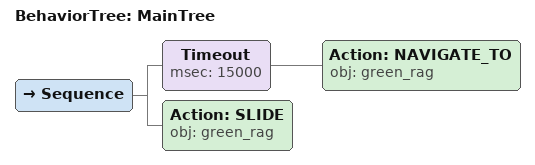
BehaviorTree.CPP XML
<root main_tree_to_execute="MainTree">
  <BehaviorTree ID="MainTree">
    <Sequence>
      <!-- Timeout: NAVIGATE_TO green_rag within 15s -->
      <Timeout msec="15000">
        <!-- Navigate to green_rag -->
        <Action ID="NAVIGATE_TO" obj="green_rag" />
      </Timeout>
      <!-- Push green_rag forward toward front edge of table -->
      <Action ID="SLIDE" obj="green_rag" />
    </Sequence>
  </BehaviorTree>
</root>
